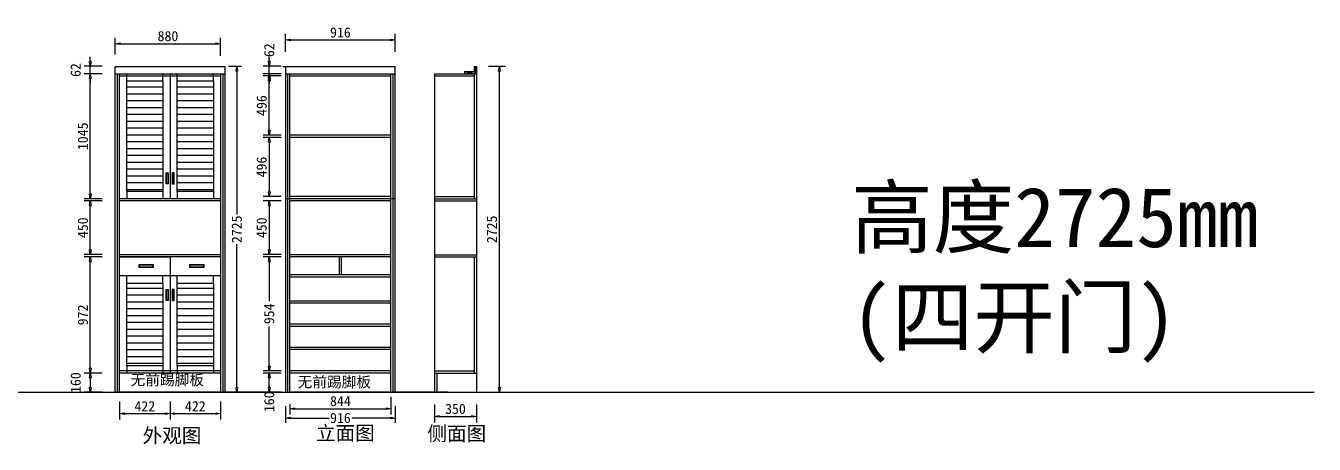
# Model space of a CAD drawing. Header units: millimetres. Extents: x 366509 to 398313, y -1245498 to -1202747.
# Drawn here: x 387540 to 398313, y -1245447 to -1241948 of the extents above; entities that cross this region are included whole.
import ezdxf

# ---------------------------------------------------------------- set-up
doc = ezdxf.new("R2010")
doc.units = ezdxf.units.MM
doc.header["$LTSCALE"] = 20
doc.layers.get('Defpoints').update_dxf_attribs({"color": 250})
doc.styles.get("Standard").update_dxf_attribs({"font": 'SimSun.ttf', "height": 85})
doc.styles.add('text', font='SimSun.ttf', dxfattribs={"height": 85})
doc.dimstyles.new('200', dxfattribs={"dimtxt": 90, "dimasz": 40, "dimexe": 50, "dimexo": 100, "dimgap": 20, "dimtad": 1, "dimdec": 0, "dimtxsty": 'Standard', "dimblk": 'CLOSEDBLANK', "dimcen": 100, "dimdle": 50, "dimclrd": 256, "dimclre": 256, "dimclrt": 256, "dimadec": 0, "dimazin": 0, "dimtfac": 1, "dimtdec": 0, "dimtmove": 2, "dimatfit": 3, "dimldrblk": 'CLOSEDBLANK', "dimfxl": 100, "dimfxlon": 1, "dimlwd": 25, "dimlwe": 25, "dimarcsym": 0})
doc.dimstyles.new('周文晶', dxfattribs={"dimtxt": 70, "dimasz": 40, "dimexe": 40, "dimexo": 30, "dimgap": 10, "dimtad": 0, "dimdec": 0, "dimtxsty": 'Standard', "dimblk": 'CLOSEDBLANK', "dimcen": 200, "dimclrd": 256, "dimclre": 256, "dimadec": 0, "dimazin": 0, "dimtfac": 1, "dimtdec": 0, "dimtmove": 0, "dimatfit": 3, "dimldrblk": 'CLOSEDBLANK', "dimfxl": 100, "dimfxlon": 1, "dimarcsym": 0})

# ---------------------------------------------------------------- blocks, each defined once
blk = doc.blocks.new('_ClosedBlank')
at = {"color": 0, "linetype": 'ByBlock', "lineweight": -2}
for p, q in [((-1, 0.17), (0, 0)), ((-1, 0.17), (-1, -0.17)), ((0, 0), (-1, -0.17))]:
    blk.add_line(p, q, dxfattribs=at)
blk = doc.blocks.new('*D1689')
at = {"lineweight": 25, "transparency": 16777216}
for p, q in [((390593, -1245050), (390593, -1245200)), ((389749, -1245112), (389749, -1245200)), ((389789, -1245150), (390553, -1245150))]:
    blk.add_line(p, q, dxfattribs=at)
at = {"layer": 'Defpoints', "color": 0, "transparency": 16777216}
for p in [(390593, -1244834), (389749, -1245012), (390593, -1245150)]:
    blk.add_point(p, dxfattribs=at)
at = {"lineweight": 25, "transparency": 16777216, "xscale": 40, "yscale": 40, "zscale": 40, "rotation": 180}
blk.add_blockref('_ClosedBlank', (389749, -1245150), dxfattribs=at)
at = {"lineweight": 25, "transparency": 16777216, "xscale": 40, "yscale": 40, "zscale": 40}
blk.add_blockref('_ClosedBlank', (390593, -1245150), dxfattribs=at)
at = {"lineweight": -3, "transparency": 16777216, "insert": (390171, -1245087), "char_height": 85, "attachment_point": 5}
blk.add_mtext('844', dxfattribs=at)
blk = doc.blocks.new('*D1690')
at = {"lineweight": 25, "transparency": 16777216}
for p, q in [((389713, -1242166), (389713, -1242016)), ((390629, -1242166), (390629, -1242016)), ((389753, -1242066), (390589, -1242066))]:
    blk.add_line(p, q, dxfattribs=at)
at = {"layer": 'Defpoints', "color": 0, "transparency": 16777216}
for p in [(390629, -1242066), (389713, -1242287), (390629, -1242287)]:
    blk.add_point(p, dxfattribs=at)
at = {"lineweight": 25, "transparency": 16777216, "xscale": 40, "yscale": 40, "zscale": 40, "rotation": 180}
blk.add_blockref('_ClosedBlank', (389713, -1242066), dxfattribs=at)
at = {"lineweight": 25, "transparency": 16777216, "xscale": 40, "yscale": 40, "zscale": 40}
blk.add_blockref('_ClosedBlank', (390629, -1242066), dxfattribs=at)
at = {"lineweight": -3, "transparency": 16777216, "insert": (390171, -1242004), "char_height": 85, "attachment_point": 5}
blk.add_mtext('916', dxfattribs=at)
blk = doc.blocks.new('*D1648')
at = {"lineweight": 25, "transparency": 16777216}
for p, q in [((388325, -1245091), (388325, -1245241)), ((388747, -1245091), (388747, -1245241)), ((388365, -1245191), (388707, -1245191))]:
    blk.add_line(p, q, dxfattribs=at)
at = {"layer": 'Defpoints', "color": 0, "transparency": 16777216}
for p in [(388325, -1244990), (388747, -1244990), (388747, -1245191)]:
    blk.add_point(p, dxfattribs=at)
at = {"lineweight": 25, "transparency": 16777216, "xscale": 40, "yscale": 40, "zscale": 40, "rotation": 180}
blk.add_blockref('_ClosedBlank', (388325, -1245191), dxfattribs=at)
at = {"lineweight": 25, "transparency": 16777216, "xscale": 40, "yscale": 40, "zscale": 40}
blk.add_blockref('_ClosedBlank', (388747, -1245191), dxfattribs=at)
at = {"lineweight": -3, "transparency": 16777216, "insert": (388536, -1245129), "char_height": 85, "attachment_point": 5}
blk.add_mtext('422', dxfattribs=at)
blk = doc.blocks.new('*D1649')
at = {"lineweight": 25, "transparency": 16777216}
for p, q in [((388747, -1245091), (388747, -1245241)), ((389169, -1245091), (389169, -1245241)), ((388787, -1245191), (389129, -1245191))]:
    blk.add_line(p, q, dxfattribs=at)
at = {"layer": 'Defpoints', "color": 0, "transparency": 16777216}
for p in [(388747, -1244990), (389169, -1244990), (389169, -1245191)]:
    blk.add_point(p, dxfattribs=at)
at = {"lineweight": 25, "transparency": 16777216, "xscale": 40, "yscale": 40, "zscale": 40, "rotation": 180}
blk.add_blockref('_ClosedBlank', (388747, -1245191), dxfattribs=at)
at = {"lineweight": 25, "transparency": 16777216, "xscale": 40, "yscale": 40, "zscale": 40}
blk.add_blockref('_ClosedBlank', (389169, -1245191), dxfattribs=at)
at = {"lineweight": -3, "transparency": 16777216, "insert": (388958, -1245129), "char_height": 85, "attachment_point": 5}
blk.add_mtext('422', dxfattribs=at)
blk = doc.blocks.new('*D1691')
at = {"lineweight": 25, "transparency": 16777216}
for p, q in [((388180, -1244852), (388030, -1244852)), ((388080, -1244892), (388080, -1244972)), ((388180, -1245012), (388030, -1245012))]:
    blk.add_line(p, q, dxfattribs=at)
at = {"layer": 'Defpoints', "color": 0, "transparency": 16777216}
for p in [(388325, -1244852), (388080, -1245012), (388289, -1245012)]:
    blk.add_point(p, dxfattribs=at)
at = {"lineweight": 25, "transparency": 16777216, "xscale": 40, "yscale": 40, "zscale": 40}
for p, rotation in [((388080, -1244852), 90), ((388080, -1245012), 270)]:
    blk.add_blockref('_ClosedBlank', p, dxfattribs=dict(at, rotation=rotation))
at = {"lineweight": -3, "transparency": 16777216, "insert": (387958, -1244932), "char_height": 85, "attachment_point": 5, "rotation": 90}
blk.add_mtext('160', dxfattribs=at)
blk = doc.blocks.new('*D1692')
at = {"lineweight": 25, "transparency": 16777216}
for p, q in [((388180, -1243880), (388030, -1243880)), ((388080, -1244812), (388080, -1243920)), ((388180, -1244852), (388030, -1244852))]:
    blk.add_line(p, q, dxfattribs=at)
at = {"layer": 'Defpoints', "color": 0, "transparency": 16777216}
for p in [(388080, -1243880), (388325, -1243880), (388325, -1244852)]:
    blk.add_point(p, dxfattribs=at)
at = {"lineweight": 25, "transparency": 16777216, "xscale": 40, "yscale": 40, "zscale": 40}
for p, rotation in [((388080, -1243880), 90), ((388080, -1244852), 270)]:
    blk.add_blockref('_ClosedBlank', p, dxfattribs=dict(at, rotation=rotation))
at = {"lineweight": -3, "transparency": 16777216, "insert": (388018, -1244366), "char_height": 85, "attachment_point": 5, "rotation": 90}
blk.add_mtext('972', dxfattribs=at)
blk = doc.blocks.new('*D1693')
at = {"lineweight": 25, "transparency": 16777216}
for p, q in [((388180, -1243412), (388030, -1243412)), ((388080, -1243822), (388080, -1243452)), ((388180, -1243862), (388030, -1243862))]:
    blk.add_line(p, q, dxfattribs=at)
at = {"layer": 'Defpoints', "color": 0, "transparency": 16777216}
for p in [(388080, -1243412), (388325, -1243412), (388325, -1243862)]:
    blk.add_point(p, dxfattribs=at)
at = {"lineweight": 25, "transparency": 16777216, "xscale": 40, "yscale": 40, "zscale": 40}
for p, rotation in [((388080, -1243412), 90), ((388080, -1243862), 270)]:
    blk.add_blockref('_ClosedBlank', p, dxfattribs=dict(at, rotation=rotation))
at = {"lineweight": -3, "transparency": 16777216, "insert": (388018, -1243637), "char_height": 85, "attachment_point": 5, "rotation": 90}
blk.add_mtext('450', dxfattribs=at)
blk = doc.blocks.new('*D1694')
at = {"lineweight": 25, "transparency": 16777216}
for p, q in [((388180, -1242349), (388030, -1242349)), ((388080, -1243354), (388080, -1242389)), ((388180, -1243394), (388030, -1243394))]:
    blk.add_line(p, q, dxfattribs=at)
at = {"layer": 'Defpoints', "color": 0, "transparency": 16777216}
for p in [(388080, -1242349), (388325, -1242349), (388325, -1243394)]:
    blk.add_point(p, dxfattribs=at)
at = {"lineweight": 25, "transparency": 16777216, "xscale": 40, "yscale": 40, "zscale": 40}
for p, rotation in [((388080, -1242349), 90), ((388080, -1243394), 270)]:
    blk.add_blockref('_ClosedBlank', p, dxfattribs=dict(at, rotation=rotation))
at = {"lineweight": -3, "transparency": 16777216, "insert": (388018, -1242872), "char_height": 85, "attachment_point": 5, "rotation": 90}
blk.add_mtext('1045', dxfattribs=at)
blk = doc.blocks.new('*D1695')
at = {"lineweight": 25, "transparency": 16777216}
for p, q in [((388080, -1242247), (388080, -1242207)), ((388180, -1242287), (388030, -1242287)), ((388180, -1242349), (388030, -1242349)), ((388080, -1242349), (388080, -1242287)), ((388080, -1242389), (388080, -1242429))]:
    blk.add_line(p, q, dxfattribs=at)
at = {"layer": 'Defpoints', "color": 0, "transparency": 16777216}
for p in [(388080, -1242287), (388289, -1242287), (388325, -1242349)]:
    blk.add_point(p, dxfattribs=at)
at = {"lineweight": 25, "transparency": 16777216, "xscale": 40, "yscale": 40, "zscale": 40}
for p, rotation in [((388080, -1242287), 270), ((388080, -1242349), 90)]:
    blk.add_blockref('_ClosedBlank', p, dxfattribs=dict(at, rotation=rotation))
at = {"lineweight": -3, "transparency": 16777216, "insert": (387958, -1242318), "char_height": 85, "attachment_point": 5, "rotation": 90}
blk.add_mtext('62', dxfattribs=at)
blk = doc.blocks.new('*D1696')
at = {"lineweight": 25, "transparency": 16777216}
for p, q in [((388289, -1242187), (388289, -1242048)), ((389169, -1242198), (389169, -1242048)), ((388329, -1242098), (389129, -1242098))]:
    blk.add_line(p, q, dxfattribs=at)
at = {"layer": 'Defpoints', "color": 0, "transparency": 16777216}
for p in [(389169, -1242098), (388289, -1242287), (389169, -1242349)]:
    blk.add_point(p, dxfattribs=at)
at = {"lineweight": 25, "transparency": 16777216, "xscale": 40, "yscale": 40, "zscale": 40, "rotation": 180}
blk.add_blockref('_ClosedBlank', (388289, -1242098), dxfattribs=at)
at = {"lineweight": 25, "transparency": 16777216, "xscale": 40, "yscale": 40, "zscale": 40}
blk.add_blockref('_ClosedBlank', (389169, -1242098), dxfattribs=at)
at = {"lineweight": -3, "transparency": 16777216, "insert": (388729, -1242035), "char_height": 85, "attachment_point": 5}
blk.add_mtext('880', dxfattribs=at)
blk = doc.blocks.new('*D1697')
at = {"lineweight": 25, "transparency": 16777216}
for p, q in [((390958, -1245115), (390958, -1245265)), ((391308, -1245115), (391308, -1245265)), ((390998, -1245215), (391268, -1245215))]:
    blk.add_line(p, q, dxfattribs=at)
at = {"layer": 'Defpoints', "color": 0, "transparency": 16777216}
for p in [(390958, -1245012), (391308, -1245012), (391308, -1245215)]:
    blk.add_point(p, dxfattribs=at)
at = {"lineweight": 25, "transparency": 16777216, "xscale": 40, "yscale": 40, "zscale": 40, "rotation": 180}
blk.add_blockref('_ClosedBlank', (390958, -1245215), dxfattribs=at)
at = {"lineweight": 25, "transparency": 16777216, "xscale": 40, "yscale": 40, "zscale": 40}
blk.add_blockref('_ClosedBlank', (391308, -1245215), dxfattribs=at)
at = {"lineweight": -3, "transparency": 16777216, "insert": (391133, -1245152), "char_height": 85, "attachment_point": 5}
blk.add_mtext('350', dxfattribs=at)
blk = doc.blocks.new('*D1650')
at = {"lineweight": 25, "transparency": 16777216}
for p, q in [((391408, -1242287), (391550, -1242287)), ((391500, -1244972), (391500, -1242327)), ((391408, -1245012), (391550, -1245012))]:
    blk.add_line(p, q, dxfattribs=at)
at = {"layer": 'Defpoints', "color": 0, "transparency": 16777216}
for p in [(391308, -1242287), (391500, -1242287), (391308, -1245012)]:
    blk.add_point(p, dxfattribs=at)
at = {"lineweight": 25, "transparency": 16777216, "xscale": 40, "yscale": 40, "zscale": 40}
for p, rotation in [((391500, -1242287), 90), ((391500, -1245012), 270)]:
    blk.add_blockref('_ClosedBlank', p, dxfattribs=dict(at, rotation=rotation))
at = {"lineweight": -3, "transparency": 16777216, "insert": (391438, -1243650), "char_height": 85, "attachment_point": 5, "rotation": 90}
blk.add_mtext('2725', dxfattribs=at)
blk = doc.blocks.new('*D1651')
at = {"lineweight": 25, "transparency": 16777216}
for p, q in [((389676, -1244852), (389526, -1244852)), ((389576, -1244972), (389576, -1244892)), ((389676, -1245012), (389526, -1245012))]:
    blk.add_line(p, q, dxfattribs=at)
at = {"layer": 'Defpoints', "color": 0, "transparency": 16777216}
for p in [(389576, -1244852), (389834, -1244852), (389798, -1245012)]:
    blk.add_point(p, dxfattribs=at)
at = {"lineweight": 25, "transparency": 16777216, "xscale": 40, "yscale": 40, "zscale": 40}
for p, rotation in [((389576, -1244852), 90), ((389576, -1245012), 270)]:
    blk.add_blockref('_ClosedBlank', p, dxfattribs=dict(at, rotation=rotation))
at = {"lineweight": -3, "transparency": 16777216, "insert": (389576, -1245092), "char_height": 85, "attachment_point": 5, "rotation": 90}
blk.add_mtext('160', dxfattribs=at)
blk = doc.blocks.new('*D1652')
at = {"lineweight": 25, "transparency": 16777216}
for p, q in [((389676, -1243880), (389526, -1243880)), ((389576, -1243920), (389576, -1244251)), ((389576, -1244794), (389576, -1244463)), ((389676, -1244834), (389526, -1244834))]:
    blk.add_line(p, q, dxfattribs=at)
at = {"layer": 'Defpoints', "color": 0, "transparency": 16777216}
for p in [(389576, -1243880), (389834, -1243880), (389834, -1244834)]:
    blk.add_point(p, dxfattribs=at)
at = {"lineweight": 25, "transparency": 16777216, "xscale": 40, "yscale": 40, "zscale": 40}
for p, rotation in [((389576, -1243880), 90), ((389576, -1244834), 270)]:
    blk.add_blockref('_ClosedBlank', p, dxfattribs=dict(at, rotation=rotation))
at = {"lineweight": -3, "transparency": 16777216, "insert": (389576, -1244357), "char_height": 85, "attachment_point": 5, "rotation": 90}
blk.add_mtext('954', dxfattribs=at)
blk = doc.blocks.new('*D1653')
at = {"lineweight": 25, "transparency": 16777216}
for p, q in [((389676, -1243412), (389526, -1243412)), ((389576, -1243452), (389576, -1243822)), ((389676, -1243862), (389526, -1243862))]:
    blk.add_line(p, q, dxfattribs=at)
at = {"layer": 'Defpoints', "color": 0, "transparency": 16777216}
for p in [(389834, -1243412), (389576, -1243862), (389834, -1243862)]:
    blk.add_point(p, dxfattribs=at)
at = {"lineweight": 25, "transparency": 16777216, "xscale": 40, "yscale": 40, "zscale": 40}
for p, rotation in [((389576, -1243412), 90), ((389576, -1243862), 270)]:
    blk.add_blockref('_ClosedBlank', p, dxfattribs=dict(at, rotation=rotation))
at = {"lineweight": -3, "transparency": 16777216, "insert": (389513, -1243637), "char_height": 85, "attachment_point": 5, "rotation": 90}
blk.add_mtext('450', dxfattribs=at)
blk = doc.blocks.new('*D1654')
at = {"lineweight": 25, "transparency": 16777216}
for p, q in [((389676, -1242881), (389526, -1242881)), ((389576, -1242921), (389576, -1243336)), ((389676, -1243376), (389526, -1243376))]:
    blk.add_line(p, q, dxfattribs=at)
at = {"layer": 'Defpoints', "color": 0, "transparency": 16777216}
for p in [(389834, -1242881), (389576, -1243376), (389834, -1243376)]:
    blk.add_point(p, dxfattribs=at)
at = {"lineweight": 25, "transparency": 16777216, "xscale": 40, "yscale": 40, "zscale": 40}
for p, rotation in [((389576, -1242881), 90), ((389576, -1243376), 270)]:
    blk.add_blockref('_ClosedBlank', p, dxfattribs=dict(at, rotation=rotation))
at = {"lineweight": -3, "transparency": 16777216, "insert": (389513, -1243129), "char_height": 85, "attachment_point": 5, "rotation": 90}
blk.add_mtext('496', dxfattribs=at)
blk = doc.blocks.new('*D1655')
at = {"lineweight": 25, "transparency": 16777216}
for p, q in [((389676, -1242367), (389526, -1242367)), ((389576, -1242823), (389576, -1242407)), ((389676, -1242863), (389526, -1242863))]:
    blk.add_line(p, q, dxfattribs=at)
at = {"layer": 'Defpoints', "color": 0, "transparency": 16777216}
for p in [(389576, -1242367), (389834, -1242367), (389834, -1242863)]:
    blk.add_point(p, dxfattribs=at)
at = {"lineweight": 25, "transparency": 16777216, "xscale": 40, "yscale": 40, "zscale": 40}
for p, rotation in [((389576, -1242367), 90), ((389576, -1242863), 270)]:
    blk.add_blockref('_ClosedBlank', p, dxfattribs=dict(at, rotation=rotation))
at = {"lineweight": -3, "transparency": 16777216, "insert": (389513, -1242615), "char_height": 85, "attachment_point": 5, "rotation": 90}
blk.add_mtext('496', dxfattribs=at)
blk = doc.blocks.new('*D1656')
at = {"lineweight": 25, "transparency": 16777216}
for p, q in [((389576, -1242247), (389576, -1242207)), ((389676, -1242287), (389526, -1242287)), ((389676, -1242349), (389526, -1242349)), ((389576, -1242349), (389576, -1242287)), ((389576, -1242389), (389576, -1242429))]:
    blk.add_line(p, q, dxfattribs=at)
at = {"layer": 'Defpoints', "color": 0, "transparency": 16777216}
for p in [(389576, -1242287), (389798, -1242287), (389798, -1242349)]:
    blk.add_point(p, dxfattribs=at)
at = {"lineweight": 25, "transparency": 16777216, "xscale": 40, "yscale": 40, "zscale": 40}
for p, rotation in [((389576, -1242287), 270), ((389576, -1242349), 90)]:
    blk.add_blockref('_ClosedBlank', p, dxfattribs=dict(at, rotation=rotation))
at = {"lineweight": -3, "transparency": 16777216, "insert": (389576, -1242152), "char_height": 85, "attachment_point": 5, "rotation": 90}
blk.add_mtext('62', dxfattribs=at)
blk = doc.blocks.new('*D1647')
at = {"lineweight": -2, "transparency": 16777216}
for p, q in [((389713, -1245128), (389713, -1245268)), ((390629, -1245128), (390629, -1245268)), ((389753, -1245228), (390076, -1245228)), ((390589, -1245228), (390266, -1245228))]:
    blk.add_line(p, q, dxfattribs=at)
at = {"layer": 'Defpoints', "color": 0, "transparency": 16777216}
for p in [(389713, -1245012), (390629, -1245012), (390629, -1245228)]:
    blk.add_point(p, dxfattribs=at)
at = {"lineweight": -2, "transparency": 16777216, "xscale": 40, "yscale": 40, "zscale": 40, "rotation": 180}
blk.add_blockref('_ClosedBlank', (389713, -1245228), dxfattribs=at)
at = {"lineweight": -2, "transparency": 16777216, "xscale": 40, "yscale": 40, "zscale": 40}
blk.add_blockref('_ClosedBlank', (390629, -1245228), dxfattribs=at)
at = {"color": 0, "transparency": 16777216, "insert": (390171, -1245228), "char_height": 85, "attachment_point": 5}
blk.add_mtext('916', dxfattribs=at)
blk = doc.blocks.new('*D1657')
at = {"lineweight": -2, "transparency": 16777216}
for p, q in [((389235, -1242287), (389345, -1242287)), ((389305, -1242327), (389305, -1243526)), ((389305, -1244972), (389305, -1243774)), ((389235, -1245012), (389345, -1245012))]:
    blk.add_line(p, q, dxfattribs=at)
at = {"layer": 'Defpoints', "color": 0, "transparency": 16777216}
for p in [(389205, -1242287), (389305, -1242287), (389205, -1245012)]:
    blk.add_point(p, dxfattribs=at)
at = {"lineweight": -2, "transparency": 16777216, "xscale": 40, "yscale": 40, "zscale": 40}
for p, rotation in [((389305, -1242287), 90), ((389305, -1245012), 270)]:
    blk.add_blockref('_ClosedBlank', p, dxfattribs=dict(at, rotation=rotation))
at = {"color": 0, "transparency": 16777216, "insert": (389305, -1243650), "char_height": 85, "attachment_point": 5, "rotation": 90}
blk.add_mtext('2725', dxfattribs=at)

msp = doc.modelspace()

# ---------------------------------------------------------------- hatches: boundary and pattern name
at = {"lineweight": -3}
h = msp.add_hatch(dxfattribs=at)
h.set_pattern_fill('LINE', color=251, scale=18, style=0)
h.set_pattern_definition([(0, (263834.71, -1237430.264), (0, 57.15), [])])
h.paths.add_polyline_path([(388687.251, -1242409.411), (388385.251, -1242409.411), (388385.251, -1243334.411), (388687.251, -1243334.411)])
h = msp.add_hatch(dxfattribs=at)
h.set_pattern_fill('LINE', color=251, scale=18, style=0)
h.set_pattern_definition([(0, (264256.71, -1237430.264), (0, 57.15), [])])
h.paths.add_polyline_path([(389109.251, -1242409.411), (388807.251, -1242409.411), (388807.251, -1243334.411), (389109.251, -1243334.411)])
h = msp.add_hatch(dxfattribs=at)
h.set_pattern_fill('LINE', color=251, scale=18, style=0)
h.set_pattern_definition([(0, (263834.71, -1237283.264), (0, 57.15), [])])
h.paths.add_polyline_path([(388385.251, -1244100.411), (388385.251, -1244792.411), (388687.251, -1244792.411), (388687.251, -1244100.411)])
h = msp.add_hatch(dxfattribs=at)
h.set_pattern_fill('LINE', color=251, scale=18, style=0)
h.set_pattern_definition([(0, (264256.71, -1237283.264), (0, 57.15), [])])
h.paths.add_polyline_path([(388807.251, -1244100.411), (388807.251, -1244792.411), (389109.251, -1244792.411), (389109.251, -1244100.411)])

# ---------------------------------------------------------------- linework, layer by layer
for p, q in [((388289.251, -1242287.411), (389205.251, -1242287.411)), ((388289.251, -1245012.411), (388289.251, -1242287.411)), ((388289.251, -1242349.411), (389205.251, -1242349.411)), ((388307.251, -1245012.411), (388307.251, -1242349.411)), ((388325.251, -1245012.411), (388325.251, -1242349.411)), ((388385.251, -1242409.411), (388385.251, -1242349.411)), ((388687.251, -1242409.411), (388687.251, -1242349.411)), ((388747.251, -1242349.411), (388747.251, -1243394.411)), ((388807.251, -1242409.411), (388807.251, -1242349.411)), ((389109.251, -1242409.411), (389109.251, -1242349.411)), ((389169.251, -1242349.411), (389169.251, -1243394.411)), ((389187.251, -1242349.411), (389187.251, -1243394.411)), ((389205.251, -1242287.411), (389205.251, -1245012.411)), ((389690.192, -1242287.411), (389915.062, -1242287.411)), ((389713.391, -1242287.411), (390629.391, -1242287.411)), ((389713.391, -1245012.411), (389713.391, -1242287.411)), ((389713.391, -1242349.411), (390629.391, -1242349.411)), ((389731.391, -1245012.411), (389731.391, -1242349.411)), ((389749.391, -1245012.411), (389749.391, -1242349.411)), ((389749.391, -1242367.411), (390593.391, -1242367.411)), ((390593.391, -1245012.411), (390593.391, -1242349.411)), ((390611.391, -1245012.411), (390611.391, -1242349.411)), ((390629.391, -1245012.411), (390629.391, -1242287.411)), ((390957.843, -1242349.411), (391307.843, -1242349.411)), ((390957.843, -1242349.411), (390957.843, -1245012.411)), ((390957.843, -1242367.411), (391289.843, -1242367.411)), ((391207.843, -1242331.411), (391289.843, -1242331.411)), ((391207.843, -1242331.411), (391207.843, -1242349.411)), ((391207.843, -1242349.411), (391289.843, -1242331.411)), ((391207.843, -1242331.411), (391289.843, -1242349.411)), ((391289.843, -1242287.411), (391307.843, -1242287.411)), ((391289.843, -1242287.411), (391289.843, -1242349.411)), ((391289.843, -1242349.411), (391307.843, -1242287.411)), ((391289.843, -1242287.411), (391307.843, -1242349.411)), ((391289.843, -1242349.411), (391289.843, -1243394.411)), ((391289.843, -1242367.411), (391289.843, -1243394.411)), ((391307.843, -1242287.411), (391307.843, -1242349.411)), ((391307.843, -1242349.411), (391307.843, -1245012.411)), ((390593.391, -1242862.911), (389749.391, -1242862.911)), ((390593.391, -1242880.911), (389749.391, -1242880.911)), ((388385.251, -1243334.411), (388385.251, -1243394.411)), ((388687.251, -1243334.411), (388687.251, -1243394.411)), ((388807.251, -1243334.411), (388807.251, -1243394.411)), ((389109.251, -1243334.411), (389109.251, -1243394.411)), ((389169.251, -1243394.411), (388325.251, -1243394.411)), ((389169.251, -1243412.411), (388325.251, -1243412.411)), ((389169.251, -1243394.411), (389169.251, -1245012.411)), ((389187.251, -1243394.411), (389187.251, -1245012.411)), ((389731.391, -1243394.411), (389713.391, -1243394.411)), ((389749.391, -1243394.411), (389731.391, -1243394.411)), ((390593.391, -1243376.411), (389749.391, -1243376.411)), ((390629.391, -1243394.411), (389749.391, -1243394.411)), ((390593.391, -1243412.411), (389749.391, -1243412.411)), ((390957.843, -1243376.411), (391289.843, -1243376.411)), ((390957.843, -1243394.411), (391307.843, -1243394.411)), ((390957.843, -1243412.411), (391307.843, -1243412.411)), ((389169.251, -1243862.411), (388325.251, -1243862.411)), ((389169.251, -1243880.411), (388325.251, -1243880.411)), ((388747.251, -1243880.411), (388747.251, -1244852.411)), ((390593.391, -1243862.411), (389749.391, -1243862.411)), ((390593.391, -1243880.411), (389749.391, -1243880.411)), ((390957.843, -1243862.411), (391307.843, -1243862.411)), ((390957.843, -1243880.411), (391307.843, -1243880.411)), ((391289.843, -1243880.411), (391289.843, -1244852.411)), ((389169.251, -1244040.411), (388325.251, -1244040.411)), ((388385.251, -1244100.411), (388385.251, -1244040.411)), ((388687.251, -1244100.411), (388687.251, -1244040.411)), ((388807.251, -1244100.411), (388807.251, -1244040.411)), ((389109.251, -1244100.411), (389109.251, -1244040.411)), ((390593.391, -1244031.411), (389749.391, -1244031.411)), ((390593.391, -1244049.411), (389749.391, -1244049.411)), ((390593.391, -1244250.411), (389749.391, -1244250.411)), ((390593.391, -1244268.411), (389749.391, -1244268.411)), ((390593.391, -1244444.411), (389749.391, -1244444.411)), ((390593.391, -1244462.411), (389749.391, -1244462.411)), ((390593.391, -1244638.411), (389749.391, -1244638.411)), ((390593.391, -1244656.411), (389749.391, -1244656.411)), ((389169.251, -1244852.411), (388325.251, -1244852.411)), ((388385.251, -1244792.411), (388385.251, -1244852.411)), ((388687.251, -1244792.411), (388687.251, -1244852.411)), ((388807.251, -1244792.411), (388807.251, -1244852.411)), ((389109.251, -1244792.411), (389109.251, -1244852.411)), ((390593.391, -1244834.411), (389749.391, -1244834.411)), ((390593.391, -1244852.411), (389749.391, -1244852.411)), ((390957.843, -1244834.411), (391289.843, -1244834.411)), ((390957.843, -1244852.411), (391307.843, -1244852.411)), ((390975.843, -1244852.411), (390975.843, -1245012.411)), ((389645.251, -1245012.411), (388289.251, -1245012.411)), ((391069.391, -1245012.411), (389713.391, -1245012.411)), ((390957.843, -1245012.411), (391307.843, -1245012.411))]:
    msp.add_line(p, q, dxfattribs=at)
at = {"color": 251, "lineweight": -3}
for p, q in [((388325.251, -1242367.411), (389169.251, -1242367.411)), ((389169.251, -1244834.411), (388325.251, -1244834.411))]:
    msp.add_line(p, q, dxfattribs=at)
for p, q in [((390162.391, -1244031.411), (390162.391, -1243880.411)), ((390180.391, -1244031.411), (390180.391, -1243880.411)), ((366509.141, -1245012.411), (398312.891, -1245012.411))]:
    msp.add_line(p, q)
at = {"lineweight": -3}
for points in [[(388747.251, -1243394.411), (388325.251, -1243394.411), (388325.251, -1242349.411), (388747.251, -1242349.411)], [(388687.251, -1243334.411), (388385.251, -1243334.411), (388385.251, -1242409.411), (388687.251, -1242409.411)], [(389109.251, -1243334.411), (388807.251, -1243334.411), (388807.251, -1242409.411), (389109.251, -1242409.411)], [(388714.44, -1243178.268), (388729.945, -1243178.268), (388729.945, -1243269.631), (388714.44, -1243269.631)], [(388717.44, -1243181.268), (388726.945, -1243181.268), (388726.945, -1243266.631), (388717.44, -1243266.631)], [(388780.063, -1243178.268), (388764.558, -1243178.268), (388764.558, -1243269.631), (388780.063, -1243269.631)], [(388777.063, -1243181.268), (388767.558, -1243181.268), (388767.558, -1243266.631), (388777.063, -1243266.631)], [(388325.251, -1243880.411), (388747.251, -1243880.411), (388747.251, -1244852.411), (388325.251, -1244852.411)], [(388385.251, -1244100.411), (388687.251, -1244100.411), (388687.251, -1244792.411), (388385.251, -1244792.411)], [(388807.251, -1244100.411), (389109.251, -1244100.411), (389109.251, -1244792.411), (388807.251, -1244792.411)], [(388714.44, -1244152.859), (388729.945, -1244152.859), (388729.945, -1244244.222), (388714.44, -1244244.222)], [(388717.44, -1244155.859), (388726.945, -1244155.859), (388726.945, -1244241.222), (388717.44, -1244241.222)], [(388780.063, -1244152.859), (388764.558, -1244152.859), (388764.558, -1244244.222), (388780.063, -1244244.222)], [(388777.063, -1244155.859), (388767.558, -1244155.859), (388767.558, -1244241.222), (388777.063, -1244241.222)]]:
    msp.add_lwpolyline(points, close=True, dxfattribs=at)
for points in [[(388489.031, -1243945.398), (388606.945, -1243945.398), (388606.945, -1243969.797), (388489.031, -1243969.797)], [(388492.031, -1243948.398), (388603.945, -1243948.398), (388603.945, -1243966.797), (388492.031, -1243966.797)], [(388911.031, -1243945.398), (389028.945, -1243945.398), (389028.945, -1243969.797), (388911.031, -1243969.797)], [(388914.031, -1243948.398), (389025.945, -1243948.398), (389025.945, -1243966.797), (388914.031, -1243966.797)]]:
    msp.add_lwpolyline(points, close=True)

# ---------------------------------------------------------------- texts
at = {"insert": (394440.608, -1243298.586), "char_height": 500, "width": 8605.75963, "attachment_point": 1, "style": 'text'}
msp.add_mtext('高度2725mm\\P(四开门)', dxfattribs=at)
at = {"lineweight": -3, "attachment_point": 1}
for s, insert, char_height, width in [('无前踢脚板', (388416.847, -1244864.05), 90, 1124.59644), ('无前踢脚板', (389813.391, -1244881.852), 90, 1124.59644), ('立面图', (389966.839, -1245294.042), 120, 1869.59317), ('侧面图', (390898.675, -1245297.441), 120, 1869.59317), ('外观图', (388517.947, -1245314.214), 120, 1869.59317)]:
    msp.add_mtext(s, dxfattribs=dict(at, insert=insert, char_height=char_height, width=width))

# ---------------------------------------------------------------- dimensions: what is measured, and where the dimension line sits
at = {"lineweight": -3}
for base, p1, p2, picture, middle in [((390629.391, -1242066.082), (389713.391, -1242287.411), (390629.391, -1242287.411), '*D1690', (390171.391, -1242003.582)), ((389169.251, -1242097.818), (388289.251, -1242287.411), (389169.251, -1242349.411), '*D1696', (388729.251, -1242035.318)), ((390593.391, -1245149.619), (389749.391, -1245012.411), (390593.391, -1244834.411), '*D1689', (390171.391, -1245087.119)), ((388747.251, -1245191.423), (388325.251, -1244989.793), (388747.251, -1244989.793), '*D1648', (388536.251, -1245128.923)), ((389169.251, -1245191.423), (388747.251, -1244989.793), (389169.251, -1244989.793), '*D1649', (388958.251, -1245128.923)), ((391307.843, -1245214.604), (390957.843, -1245012.411), (391307.843, -1245012.411), '*D1697', (391132.843, -1245152.104))]:
    dim = msp.add_linear_dim(base=base, p1=p1, p2=p2, dimstyle='200', dxfattribs=at)
    dim.commit()
    dim.dimension.update_dxf_attribs({"geometry": picture, "text_midpoint": middle})
for base, p1, p2, picture, middle in [((389575.808, -1242287.411), (389797.601, -1242349.411), (389797.601, -1242287.411), '*D1656', (389575.808, -1242151.9)), ((389575.808, -1243880.411), (389833.601, -1244834.411), (389833.601, -1243880.411), '*D1652', (389575.808, -1244357.411)), ((389575.808, -1244852.411), (389797.601, -1245012.411), (389833.601, -1244852.411), '*D1651', (389575.808, -1245092.411))]:
    dim = msp.add_linear_dim(base=base, p1=p1, p2=p2, angle=270, dimstyle='200', dxfattribs=at)
    dim.commit()
    dim.dimension.update_dxf_attribs({"geometry": picture, "text_midpoint": middle, "dimtype": 128})
for base, p1, p2, angle, picture, middle in [((388080.08, -1242287.411), (388325.251, -1242349.411), (388289.251, -1242287.411), 270, '*D1695', (387957.58, -1242318.411)), ((388080.08, -1242349.411), (388325.251, -1243394.411), (388325.251, -1242349.411), 270, '*D1694', (388017.58, -1242871.911)), ((389575.807697922, -1242367.410853866), (389833.600868862, -1242862.910853866), (389833.600868862, -1242367.410853866), 270, '*D1655', (389513.307697922, -1242615.160853866)), ((391500.204, -1242287.411), (391307.843, -1245012.411), (391307.843, -1242287.411), 90, '*D1650', (391437.704, -1243649.911)), ((389575.807697922, -1243376.410853866), (389833.600868862, -1242880.910853866), (389833.600868862, -1243376.410853866), 270, '*D1654', (389513.307697922, -1243128.660853866)), ((388080.08, -1243412.411), (388325.251, -1243862.411), (388325.251, -1243412.411), 270, '*D1693', (388017.58, -1243637.411)), ((389575.808, -1243862.411), (389833.601, -1243412.411), (389833.601, -1243862.411), 270, '*D1653', (389513.308, -1243637.411)), ((388080.08, -1243880.411), (388325.251, -1244852.411), (388325.251, -1243880.411), 270, '*D1692', (388017.58, -1244366.411)), ((388080.08, -1245012.411), (388325.251, -1244852.411), (388289.251, -1245012.411), 270, '*D1691', (387957.58, -1244932.411))]:
    dim = msp.add_linear_dim(base=base, p1=p1, p2=p2, angle=angle, dimstyle='200', dxfattribs=at)
    dim.commit()
    dim.dimension.update_dxf_attribs({"geometry": picture, "text_midpoint": middle})
dim = msp.add_linear_dim(base=(389305.234, -1242287.411), p1=(389205.251, -1245012.411), p2=(389205.251, -1242287.411), angle=90, dimstyle='周文晶')
dim.commit()
dim.dimension.update_dxf_attribs({"geometry": '*D1657', "text_midpoint": (389305.234, -1243649.911)})
dim = msp.add_linear_dim(base=(390629.391, -1245227.812), p1=(389713.391, -1245012.411), p2=(390629.391, -1245012.411), dimstyle='周文晶')
dim.commit()
dim.dimension.update_dxf_attribs({"geometry": '*D1647', "text_midpoint": (390171.391, -1245227.812)})

doc.saveas('drawing.dxf')
